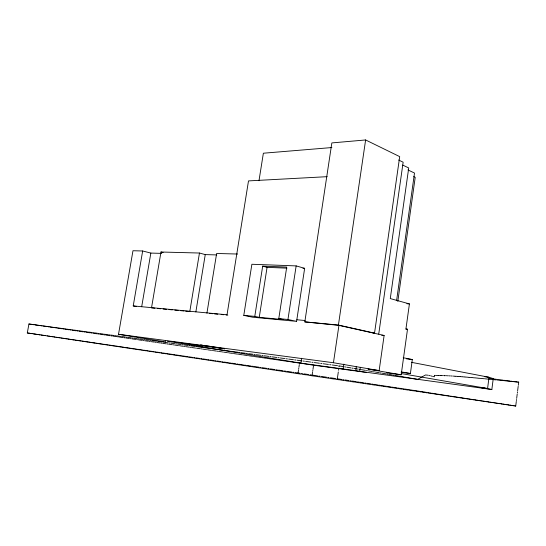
<?xml version="1.0" encoding="UTF-8"?>
<svg xmlns="http://www.w3.org/2000/svg" width="546" height="546" viewBox="0 0 546 546"><rect width="100%" height="100%" fill="white"/><g stroke="black" fill="none" stroke-linecap="round" stroke-linejoin="round"><path stroke-width="0.82" d="M514.741 405.89L515.724 406.04L516.298 401.447M516.407 400.573L516.536 399.481M516.673 398.389L517.219 394.028M517.355 392.936L517.492 391.844M517.628 390.752L518.174 386.397M518.304 385.312L518.7 382.159L517.724 382.036M487.421 377.388L493.256 378.508L491.85 389.503L480.971 387.619L487.578 388.527L489.018 377.266L411.418 362.319M402.73 165.083L408.722 167.95L390.274 298.58L409.418 303.91L405.951 328.876L407.507 329.252L401.187 374.795L386.629 372.829M401.153 372.276L410.401 373.505L412.319 359.534L403.214 357.739M396.621 300.396L414.51 173.048L407.964 169.936M397.809 301.412L415.219 177.32L413.718 176.617M378.733 334.07L403.146 162.21L398.635 160.026M401.187 374.795L368.004 369.103L379.149 370.598L384.118 335.462L338.936 325.368L304.818 321.881L331.845 142.916L365.622 139.96L399.699 156.627L374.536 333.128L373.007 332.978M491.85 389.503L359.725 371.348L360.305 367.301M343.127 368.953L343.83 364.127M359.725 371.348L355.746 370.686L356.333 366.612M374.536 333.128L338.418 325.054L365.622 139.96M379.149 370.598L333.449 362.735L338.936 325.368M341.66 379.456L337.312 378.794L338.315 371.956M338.568 370.243L338.813 368.536M339.066 366.83L338.848 365.868M355.746 370.686L300.907 363.158L301.645 358.265M312.012 375.764L312.551 372.16M312.681 371.26L312.817 370.359M312.954 369.458L313.411 366.393M313.493 365.854L313.588 365.192L314.933 365.383M296.587 321.362L304.648 268.339L296.15 265.902L251.883 264.264L243.789 315.37L252.498 317.192L296.587 321.362L287.947 319.492L278.774 318.639L286.725 267.083L262.681 266.155L254.784 316.393L243.789 315.37M297.331 373.573L297.952 373.669L298.498 370.058M298.635 369.157L298.771 368.257M298.908 367.356L299.317 364.653M299.447 363.752L299.549 363.09L302.839 363.581M287.947 319.492L296.15 265.902M254.784 316.393L259.248 317.335L267.069 267.356L286.957 268.147M258.988 180.726L263.37 153.214L331.886 147.55M201.952 346.881L202.211 345.263M195.857 311.896L205.262 254.6L216.721 254.921M206.92 313.158L216.639 253.48L237.606 254.033M205.262 254.6L199.454 253.03L189.803 311.534L185.64 311.138M165.52 340.458L165.281 341.912L118.523 334.282L132.971 250.737L142.663 250.983L150.846 253.078L161.746 253.378M199.454 253.03L160.981 252.013L151.508 307.896L154.839 308.217M141.694 306.709L150.846 253.078M136.555 306.572L133.231 305.917L142.663 250.983M30.364 333.408L27.3 332.944L28.945 323.99L29.593 324.078M418.079 379.149L420.584 377.73M421.082 377.45L421.573 377.17M422.072 376.89L424.03 375.785M424.515 375.512L425 375.238M425.484 374.965L428.18 375.232M327.197 176.672L248.498 180.903L227.027 314.789L133.231 305.917M435.92 375.395L436.889 375.423M435.237 375.382L434.391 375.355M438.076 375.457L438.472 375.464L437.564 375.443M439.196 375.484L440.124 375.512M441.318 375.552L441.714 375.559L440.342 375.518M442.397 375.587L443.25 375.614M444.035 375.641L444.949 375.675L444.553 375.655M445.632 375.696L446.601 375.73M447.256 375.757L448.368 375.812M302.948 268.27L304.648 268.339M449.181 375.853L450.259 375.907M451.078 375.955L452.306 376.037M453.221 376.092L454.702 376.194M406.879 303.733L409.418 303.91M455.05 376.221L455.391 376.242M455.733 376.269L457.091 376.365M457.514 376.399L457.896 376.426M458.271 376.453L459.773 376.569M460.148 376.597L460.517 376.624M460.892 376.658L462.585 376.795M462.988 376.829L464.612 376.958M465.015 376.993L465.513 377.033M465.956 377.074L468.154 377.266M468.584 377.3L469.021 377.341M469.458 377.375L471.553 377.566M472.024 377.607L472.488 377.648M472.952 377.689L475.252 377.9M405.808 329.095L407.507 329.252M475.75 377.941L477.736 378.125M478.235 378.173L478.726 378.221M296.833 319.751L305.091 320.522M259.248 317.335L283.217 319.594L278.774 318.639M304.818 321.881L338.418 325.054M157.337 308.449L160.667 308.77M163.165 309.002L166.489 309.323M168.987 309.555L172.318 309.875M174.816 310.108L178.146 310.428M180.644 310.66L183.975 310.981M209.432 313.39L212.769 313.711M214.441 313.868L217.786 314.182M221.13 314.503L223.635 314.742M226.14 314.981L227.812 315.138M479.217 378.262L480.862 378.419M481.388 378.474L481.913 378.521M482.432 378.569L484.514 378.767M485.196 378.835L485.742 378.883M486.288 378.938L487.912 379.095M488.452 379.149L488.998 379.204M493.604 379.654L495.891 379.886M381.756 335.224L384.118 335.462M496.833 379.982L497.433 380.036M498.034 380.098L500.163 380.316M500.757 380.378L501.358 380.432M489.53 379.252L491.871 379.484M492.451 379.545L493.031 379.6M501.951 380.494L503.351 380.637M503.985 380.698L504.545 380.753M505.105 380.808L507.323 381.033M507.876 381.088L508.422 381.142M508.974 381.197L511.165 381.415M511.711 381.47L512.25 381.517M512.796 381.572L514.96 381.791M515.492 381.845L516.031 381.9M516.564 381.947L518.7 382.159M406.436 358.831L412.319 359.534M484.896 376.74L489.018 377.266M489.052 377.968L493.256 378.508M492.833 378.849L496.594 379.327M497.536 379.45L498.484 379.572M499.433 379.695L503.235 380.18M504.19 380.303L505.146 380.425M506.101 380.548L509.95 381.04M510.913 381.163L511.882 381.285M512.851 381.415L516.741 381.913M118.523 334.282L333.449 362.735M30.235 324.167L32.835 324.515M33.49 324.604L34.139 324.693M34.794 324.781L37.428 325.136M38.09 325.225L38.752 325.314M39.414 325.402L42.076 325.764M42.745 325.86L43.414 325.948M44.089 326.037L46.785 326.406M47.468 326.494L48.144 326.583M48.826 326.679L51.556 327.047M52.245 327.143L52.935 327.231M53.624 327.327L56.395 327.702M57.091 327.791L57.787 327.887M58.483 327.982L61.288 328.364M61.991 328.46L62.701 328.555M63.404 328.651L66.25 329.033M66.967 329.129L67.677 329.224M68.393 329.32L71.273 329.709M71.997 329.811L72.727 329.907M73.451 330.002L76.372 330.398M77.102 330.501L77.839 330.596M78.576 330.699L81.531 331.094M82.275 331.197L83.019 331.299M83.77 331.402L86.766 331.804M87.517 331.907L88.275 332.009M89.032 332.111L92.069 332.521M92.834 332.623L93.598 332.726M94.362 332.835L97.447 333.251M98.219 333.353L98.997 333.456M99.775 333.565L102.894 333.981M103.679 334.091L104.47 334.2M105.255 334.302L108.422 334.732M109.22 334.841L110.019 334.944M110.818 335.053L114.025 335.49M114.837 335.599L115.643 335.708M116.455 335.817L119.71 336.254M120.529 336.37L121.349 336.479M122.174 336.589L125.478 337.039M126.303 337.148L127.136 337.257M127.969 337.373L131.32 337.824M132.166 337.94L133.006 338.056M133.852 338.165L137.251 338.629M138.111 338.745L138.964 338.861M139.824 338.977L143.27 339.441M144.137 339.557L145.004 339.673M145.878 339.789L149.372 340.267M150.252 340.383L151.133 340.506M152.02 340.622L155.569 341.1M156.463 341.223L157.357 341.346M158.251 341.468L161.855 341.953M162.763 342.076L163.67 342.199M164.578 342.322L168.236 342.813M169.158 342.936L170.079 343.065M171 343.188L174.713 343.693M175.648 343.816L176.583 343.946M177.518 344.069L181.292 344.581M182.241 344.703L183.19 344.833M184.138 344.963L187.967 345.481M188.93 345.611L189.892 345.741M190.861 345.871L194.745 346.396M195.721 346.526L196.703 346.662M197.686 346.792L201.631 347.324M202.621 347.461L203.617 347.597M204.614 347.734L208.627 348.273M209.63 348.409L210.64 348.546M211.657 348.682L215.725 349.235M216.748 349.372L217.779 349.508M218.803 349.645L222.939 350.204M223.983 350.348L225.027 350.491M226.071 350.628L230.275 351.201M231.333 351.337L232.391 351.481M233.449 351.624L237.722 352.204M238.8 352.347L239.871 352.498M240.957 352.641L245.297 353.228M246.389 353.378L247.481 353.521M248.58 353.672L252.989 354.265M254.102 354.415L255.214 354.566M256.327 354.716L260.811 355.323M261.944 355.48L263.076 355.63M264.209 355.78L268.769 356.402M269.915 356.552L271.062 356.709M272.215 356.866L276.856 357.493M278.023 357.65L279.19 357.807M280.364 357.964L285.08 358.606M286.268 358.763L287.455 358.927M288.65 359.084L293.448 359.732M294.656 359.896L295.864 360.06M297.079 360.223L301.958 360.886M303.187 361.049L304.415 361.22M305.651 361.384L310.619 362.053M311.868 362.223L313.117 362.394M314.373 362.564L319.43 363.247M320.7 363.418L321.976 363.588M323.252 363.766L328.399 364.455M329.695 364.632L330.992 364.81M332.289 364.987L337.53 365.69M315.608 365.472L316.284 365.567M316.96 365.656L319.669 366.032M320.352 366.127L321.034 366.223M321.717 366.311L324.454 366.694M325.143 366.782L325.832 366.878M326.522 366.973L329.286 367.356M329.982 367.451L330.671 367.547M331.367 367.642L334.166 368.024M334.862 368.12L335.565 368.216M336.268 368.318L339.086 368.7M339.796 368.803L340.506 368.898M341.216 368.994L344.062 369.389M344.779 369.485L345.488 369.587M346.205 369.683L349.085 370.079M349.809 370.181L350.532 370.277M351.255 370.379L354.156 370.775M354.886 370.877L355.617 370.98M356.347 371.075L359.282 371.485M360.019 371.58L360.756 371.683M361.493 371.785L364.455 372.195M365.199 372.297L366.441 372.468M28.945 323.99L32.043 324.44M33.129 324.597L34.221 324.754M35.306 324.911L39.626 325.532M40.697 325.689L41.769 325.846M42.841 325.996L47.106 326.617M48.164 326.767L49.222 326.918M50.28 327.074L54.484 327.682M55.528 327.832L56.572 327.982M57.61 328.132L61.759 328.733M62.79 328.883L63.821 329.033M64.851 329.177L68.939 329.77M69.956 329.914L70.973 330.064M71.99 330.207L76.024 330.794M77.027 330.937L78.03 331.081M79.034 331.231L83.012 331.804M84.009 331.948L84.999 332.091M85.981 332.234L89.913 332.801M90.895 332.944L91.871 333.08M92.84 333.224L96.724 333.783M97.686 333.927L98.649 334.063M99.611 334.2L103.447 334.753M104.395 334.896L105.351 335.032M106.299 335.169L110.074 335.715M111.015 335.851L111.957 335.988M112.892 336.118L116.626 336.657M117.554 336.793L118.482 336.93M119.41 337.059L123.089 337.592M124.01 337.728L124.925 337.858M125.839 337.988L129.477 338.513M130.378 338.65L131.286 338.779M132.187 338.909L135.777 339.428M136.671 339.557L137.565 339.687M138.459 339.817L142.001 340.329M142.888 340.451L143.769 340.581M144.649 340.711L148.15 341.216M149.024 341.339L149.891 341.468M150.764 341.591L154.225 342.089M155.084 342.219L155.944 342.342M156.804 342.465L160.217 342.956M161.07 343.079L161.916 343.202M162.769 343.325L166.141 343.816M166.987 343.939L167.82 344.055M168.659 344.178L171.997 344.663M172.829 344.779L173.655 344.901M174.481 345.017L177.778 345.495M178.597 345.611L179.416 345.734M180.235 345.85L183.49 346.321M184.302 346.437L185.108 346.553M185.92 346.669L189.134 347.14M189.94 347.249L190.738 347.365M191.537 347.481L194.71 347.945M195.502 348.055L196.294 348.171M197.086 348.287L200.225 348.737M201.01 348.853L201.788 348.962M202.566 349.078L205.671 349.529M206.449 349.638L207.221 349.747M207.992 349.863L211.056 350.307M211.821 350.416L212.585 350.525M213.35 350.634L216.38 351.071M217.137 351.18L217.888 351.29M218.646 351.399L221.642 351.836M222.393 351.945L223.137 352.047M223.88 352.156L226.843 352.586M227.58 352.689L228.317 352.798M229.054 352.907L231.989 353.33M232.719 353.433L233.442 353.542M234.173 353.644L237.073 354.061M237.79 354.17L238.513 354.272M239.23 354.374L242.096 354.791M242.813 354.893L243.523 354.996M244.233 355.098L247.072 355.507M247.775 355.61L248.478 355.712M249.181 355.815L251.986 356.217M252.682 356.32L253.378 356.422M254.074 356.518L256.845 356.92M257.535 357.023L258.224 357.118M258.913 357.22L261.657 357.616M262.339 357.712L263.015 357.814M263.698 357.91L266.407 358.299M267.083 358.401L267.758 358.497M268.434 358.592L271.116 358.981M271.778 359.077L272.447 359.172M273.116 359.268L275.764 359.657M276.426 359.753L277.088 359.841M277.743 359.937L280.371 360.319M281.026 360.415L281.675 360.51M282.33 360.599L284.923 360.974M285.572 361.07L286.213 361.165M286.862 361.254L289.428 361.629M290.069 361.718L290.711 361.814M291.346 361.902L293.885 362.271M294.519 362.367L295.154 362.455M295.782 362.544L298.3 362.913M298.921 363.001L299.549 363.09M27.3 332.944L27.942 333.04M28.59 333.135L31.183 333.517M31.839 333.613L32.487 333.708L31.456 333.572M33.142 333.811L35.77 334.2M36.432 334.295L37.094 334.391M37.756 334.493L40.418 334.882M41.087 334.985L41.755 335.08M42.424 335.183L45.12 335.578M45.796 335.681L47.55 335.988M47.154 335.879L49.884 336.281M50.573 336.384L51.263 336.486M51.945 336.589L54.716 336.998M55.412 337.1L56.108 337.203M56.804 337.305L59.603 337.721M60.313 337.824L61.016 337.933M61.718 338.035L64.564 338.452M65.274 338.561L65.991 338.663M66.708 338.773L69.581 339.196M70.304 339.305L71.028 339.414M71.758 339.516L74.672 339.953M75.403 340.056L76.14 340.165M76.87 340.274L79.825 340.711M80.569 340.82L81.313 340.929M82.057 341.045L85.053 341.489M85.811 341.598L86.561 341.707M87.319 341.823L90.356 342.267M91.114 342.383L91.878 342.492M92.649 342.608L95.727 343.065M96.499 343.181L97.27 343.291M98.048 343.407L101.167 343.871M101.952 343.987L102.737 344.103M103.528 344.219L106.688 344.683M107.487 344.806L108.285 344.922M109.084 345.038L112.292 345.516M113.097 345.632L113.902 345.755M114.715 345.871L117.97 346.355M118.782 346.478L119.601 346.594M120.427 346.717L123.724 347.208M124.556 347.331L125.389 347.454M126.222 347.577L129.566 348.068M130.405 348.191L131.252 348.321M132.098 348.444L135.49 348.949M136.343 349.071L137.203 349.201M138.056 349.324L141.503 349.836M142.369 349.966L143.236 350.088M144.11 350.218L147.604 350.737M148.485 350.866L149.365 350.996M150.246 351.126L153.795 351.651M154.689 351.788L155.583 351.917M156.477 352.047L160.074 352.579M160.981 352.716L161.889 352.853M162.797 352.982L166.455 353.521M167.369 353.658L168.291 353.794M169.212 353.931L172.925 354.484M173.853 354.62L174.788 354.757M175.73 354.893L179.498 355.453M180.439 355.596L181.388 355.733M182.344 355.876L186.166 356.442M187.128 356.586L188.09 356.722M189.053 356.866L192.943 357.439M193.919 357.589L194.895 357.732M195.877 357.876L199.822 358.463M200.812 358.606L201.802 358.756M202.798 358.899L206.804 359.493M207.814 359.643L208.825 359.794M209.835 359.944L213.902 360.544M214.926 360.694L215.95 360.845M216.98 360.995L221.116 361.609M222.154 361.766L223.198 361.916M224.242 362.073L228.44 362.694M229.497 362.851L230.555 363.008M231.62 363.165L235.886 363.793M236.964 363.95L238.036 364.114M239.114 364.271L243.455 364.912M244.547 365.076L245.639 365.24M246.737 365.397L251.146 366.052M252.252 366.216L253.364 366.38M254.484 366.543L258.968 367.205M260.094 367.376L261.22 367.54M262.353 367.711L266.912 368.386M268.059 368.55L269.212 368.721M270.366 368.891L275 369.581M276.167 369.751L277.334 369.922M278.508 370.099L283.217 370.795M284.405 370.973L285.592 371.143M286.786 371.321L291.584 372.031M292.786 372.208L294.001 372.392M295.209 372.57L300.088 373.293M301.317 373.471L302.545 373.655M303.781 373.839L308.743 374.57M309.991 374.754L311.247 374.938M312.503 375.129L317.554 375.873M318.823 376.064L320.099 376.249M321.376 376.44L326.522 377.197M327.812 377.388L329.108 377.579M330.412 377.777L335.647 378.549M336.964 378.747L337.312 378.794M303.733 363.718L307.316 364.257M308.217 364.387L309.111 364.523M310.005 364.66L313.588 365.192M297.952 373.669L301.242 374.16M302.143 374.29L305.733 374.829M306.627 374.965L307.528 375.095M308.422 375.232L314.817 376.187M315.492 376.283L316.168 376.385M316.844 376.487L319.567 376.89M320.249 376.993L320.932 377.095M321.614 377.197L324.365 377.6M325.054 377.702L325.744 377.805M326.433 377.907L329.204 378.323M329.9 378.426L330.596 378.528M331.292 378.631L334.097 379.047M334.8 379.156L335.503 379.258M336.206 379.361L339.032 379.784M339.742 379.886L340.451 379.996M341.168 380.098L344.021 380.521M344.738 380.63L345.454 380.739M346.171 380.842L349.058 381.272M349.781 381.381L350.505 381.49M351.235 381.593L354.149 382.029M354.88 382.139L355.61 382.248M356.34 382.357L359.282 382.794M360.026 382.903L360.763 383.012M361.507 383.121L364.475 383.565M365.219 383.674L365.97 383.783M366.714 383.899L369.717 384.343M370.475 384.452L371.225 384.568M371.983 384.677L375.013 385.128M375.778 385.244L376.542 385.353M377.3 385.469L380.371 385.926M381.135 386.036L381.907 386.152M382.678 386.268L385.776 386.725M386.554 386.841L387.332 386.957M388.11 387.073L391.236 387.537M392.021 387.653L392.806 387.776M393.598 387.892L396.758 388.363M397.549 388.479L398.341 388.595M399.14 388.711L402.334 389.189M403.139 389.305L403.938 389.428M404.743 389.544L407.971 390.028M408.783 390.144L409.589 390.267M410.401 390.39L413.663 390.875M414.482 390.997L415.308 391.113M416.127 391.236L419.424 391.728M420.249 391.851L421.082 391.973M421.908 392.096L425.238 392.594M426.078 392.717L426.917 392.84M427.757 392.963L431.122 393.468M431.968 393.591L432.814 393.721M433.66 393.843L437.066 394.348M437.919 394.478L438.779 394.601M439.632 394.731L443.079 395.243M443.939 395.372L444.806 395.502M445.673 395.632L449.153 396.143M450.027 396.273L450.9 396.403M451.774 396.532L455.289 397.058M456.176 397.188L457.057 397.317M457.944 397.454L461.5 397.979M462.394 398.116L463.288 398.246M464.182 398.382L467.779 398.914M468.686 399.051L469.587 399.181M470.495 399.317L474.133 399.856M475.04 399.993L475.955 400.129M476.87 400.266L480.548 400.812M481.47 400.948L482.398 401.085M483.326 401.221L487.046 401.774M487.974 401.917L488.909 402.054M489.851 402.19L493.611 402.75M494.553 402.893L495.502 403.03M496.444 403.173L500.252 403.74M501.208 403.883L502.163 404.02M503.119 404.163L506.968 404.736M507.937 404.879L508.906 405.023M509.875 405.166L513.766 405.746M342.738 379.62L343.816 379.784M344.888 379.941L349.147 380.589M350.204 380.746L351.255 380.91M352.307 381.067L356.477 381.702M357.514 381.859L358.551 382.016M359.582 382.173L363.67 382.794M364.687 382.944L365.697 383.101M366.707 383.251L370.72 383.858M371.717 384.009L372.706 384.159M373.703 384.309L377.634 384.91M378.61 385.053L379.586 385.203M476.344 400.082L477.989 400.327M478.508 400.409L479.033 400.484M479.552 400.566L481.627 400.88M482.309 400.982L482.848 401.064M483.394 401.146L485.019 401.392M485.558 401.474L486.097 401.556M486.629 401.638L488.963 401.993M489.544 402.081L490.117 402.163M490.69 402.252L492.97 402.6M499.017 403.508L500.416 403.719M501.044 403.815L501.603 403.903M502.156 403.985L504.374 404.32M504.92 404.402L505.473 404.49M506.019 404.572L508.203 404.9M508.749 404.982L509.288 405.064M509.834 405.146L511.991 405.473M512.523 405.555L513.063 405.637M513.595 405.719L515.724 406.04M493.912 402.736L494.512 402.832M495.106 402.921L497.235 403.241M497.829 403.33L498.423 403.419M33.634 333.899L37.954 334.548M39.025 334.705L40.097 334.869M41.168 335.032L45.434 335.674M48.608 336.152L52.812 336.78M53.856 336.937L54.9 337.094M55.945 337.251L60.087 337.878M61.125 338.035L62.148 338.186M63.179 338.343L67.274 338.957M68.291 339.114L69.308 339.264M70.318 339.414L74.358 340.022M75.362 340.172L76.365 340.329M77.368 340.479L81.347 341.073M82.344 341.223L83.333 341.373M84.316 341.523L88.247 342.117M89.23 342.26L90.206 342.41M91.182 342.554L95.059 343.141M96.028 343.284L96.99 343.427M97.952 343.57L101.781 344.151M102.737 344.294L103.685 344.437M104.634 344.581L108.415 345.147M109.357 345.29L110.299 345.434M111.234 345.57L114.967 346.137M115.895 346.273L116.824 346.417M117.752 346.553L121.437 347.106M122.352 347.242L123.266 347.386M124.181 347.522L127.819 348.068M128.726 348.205L129.627 348.341M130.528 348.478L134.125 349.017M135.019 349.153L135.913 349.283M136.8 349.42L140.349 349.952M141.237 350.088L142.117 350.218M142.997 350.348L146.499 350.88M147.372 351.01L148.246 351.139M149.113 351.269L152.573 351.795M153.433 351.924L154.293 352.054M155.153 352.184L158.572 352.696M159.425 352.825L160.271 352.948M161.118 353.078L164.496 353.59M165.336 353.712L166.175 353.842M167.015 353.965L170.352 354.47M171.185 354.593L172.01 354.716M172.836 354.839L176.133 355.337M176.959 355.46L177.778 355.582M178.597 355.705L181.852 356.197M182.664 356.32L183.47 356.442M184.282 356.565L187.496 357.05M188.295 357.166L189.1 357.289M189.899 357.405L193.079 357.889M193.871 358.005L194.656 358.121M195.448 358.244L198.594 358.715M199.372 358.831L200.157 358.954M200.935 359.07L204.04 359.534M204.811 359.65L205.589 359.766M206.354 359.882L209.425 360.346M210.19 360.462L210.954 360.578M211.718 360.688L214.749 361.145M215.506 361.261L216.264 361.377M217.015 361.486L220.018 361.937M220.761 362.053L221.505 362.162M222.249 362.278L225.218 362.721M225.955 362.831L226.692 362.947M227.429 363.056L230.364 363.493M231.095 363.609L231.825 363.718M232.548 363.827L235.449 364.264M236.172 364.373L236.889 364.475M237.612 364.585L240.479 365.015M241.189 365.124L241.905 365.233M242.615 365.342L245.447 365.765M246.157 365.875L246.86 365.977M247.563 366.086L250.368 366.509M251.064 366.612L251.761 366.714M252.457 366.823L255.235 367.24M255.924 367.342L256.613 367.444M257.303 367.547L260.039 367.963M260.722 368.065L261.404 368.168M262.087 368.27L264.796 368.68M265.472 368.782L266.148 368.878M266.823 368.98L269.506 369.383M270.174 369.485L270.843 369.587M271.505 369.69L274.16 370.086M274.822 370.188L275.477 370.284M276.139 370.386L278.767 370.782M279.422 370.877L280.071 370.973M280.726 371.075L283.319 371.464M283.968 371.56L284.616 371.655M285.258 371.758L287.831 372.14M288.465 372.236L289.107 372.338M289.749 372.433L292.287 372.816M292.922 372.911L293.557 373.007M294.185 373.095L296.703 373.478M407.807 389.496L408.408 389.585M409.029 389.68L411.35 390.035M411.896 390.117L412.448 390.206M399.413 388.213L402.443 388.677M403.173 388.786L403.89 388.895M404.586 389.005L407.186 389.4M454.736 396.785L455.118 396.846M455.494 396.901L456.988 397.133M457.357 397.188L457.725 397.242M380.555 385.353L384.527 385.954M385.415 386.09L386.302 386.22M387.189 386.356L390.786 386.902M391.653 387.032L392.526 387.169M393.4 387.298L396.874 387.824M397.734 387.96L398.573 388.083M458.094 397.304L459.78 397.556M460.189 397.618L461.8 397.87M462.203 397.932L462.701 398.007M463.138 398.068L465.322 398.403M465.758 398.471L466.188 398.539M466.625 398.6L468.714 398.921M469.178 398.99L469.642 399.065M470.106 399.133L472.399 399.481M472.897 399.556L474.877 399.856M475.368 399.931L475.859 400.006M424.645 392.083L425.054 392.144M425.464 392.205L426.883 392.431M413.001 390.288L415.056 390.602M415.547 390.677L416.025 390.752M416.414 390.813L417.963 391.052M418.434 391.127L418.898 391.195M419.362 391.27L421.205 391.55M421.662 391.625L422.119 391.694M422.57 391.762L424.31 392.028M448.341 395.802L449.563 395.987M450.477 396.13L451.945 396.355M452.968 396.512L454.313 396.724M445.659 395.386L444.553 395.208M446.464 395.509L447.529 395.673M432.657 393.338L431.825 393.202M433.333 393.441L434.288 393.598M434.957 393.7L435.858 393.843M436.575 393.953L437.489 394.103M438.158 394.205L439.059 394.348M439.742 394.458L440.581 394.587M441.366 394.71L442.267 394.854M427.73 392.56L428.835 392.738M429.661 392.867L431.019 393.079M442.942 394.956L443.905 395.106M300.907 363.158L167.404 341.202L224.672 348.812L203.931 345.359M200.614 344.806L202.273 345.086M339.196 365.916L343.523 366.653M344.601 366.83L345.673 367.014M346.737 367.192L350.982 367.908M352.033 368.086L353.085 368.263M354.129 368.441L358.285 369.151M359.316 369.321L360.346 369.499M361.37 369.669L365.445 370.359M366.462 370.529L367.472 370.7M368.475 370.87L372.468 371.546M373.464 371.717L374.454 371.881M375.436 372.051L379.361 372.713M380.33 372.877L381.299 373.041M399.372 376.139L400.211 376.283M382.268 373.205L386.22 373.887M387.107 374.037L387.988 374.187M393.318 375.102L394.192 375.252M395.065 375.395L398.519 375.989M388.875 374.338L392.458 374.952M401.29 373.566L487.578 388.527M401.044 376.426L404.067 376.952M401.249 371.894L410.401 373.505M404.791 377.081L405.507 377.211M406.197 377.334L408.783 377.798M409.404 377.914L409.998 378.023M413.465 378.658L414.018 378.76M410.619 378.132L412.919 378.555M414.571 378.863L416.612 379.252M417.096 379.34L417.567 379.436M429.019 375.443L430.125 375.723M430.951 375.935L432.207 376.255M432.923 376.433L434.302 376.788L434.677 375.395M160.981 252.013L163.152 252.58M262.681 266.155L267.069 267.356"/></g></svg>
